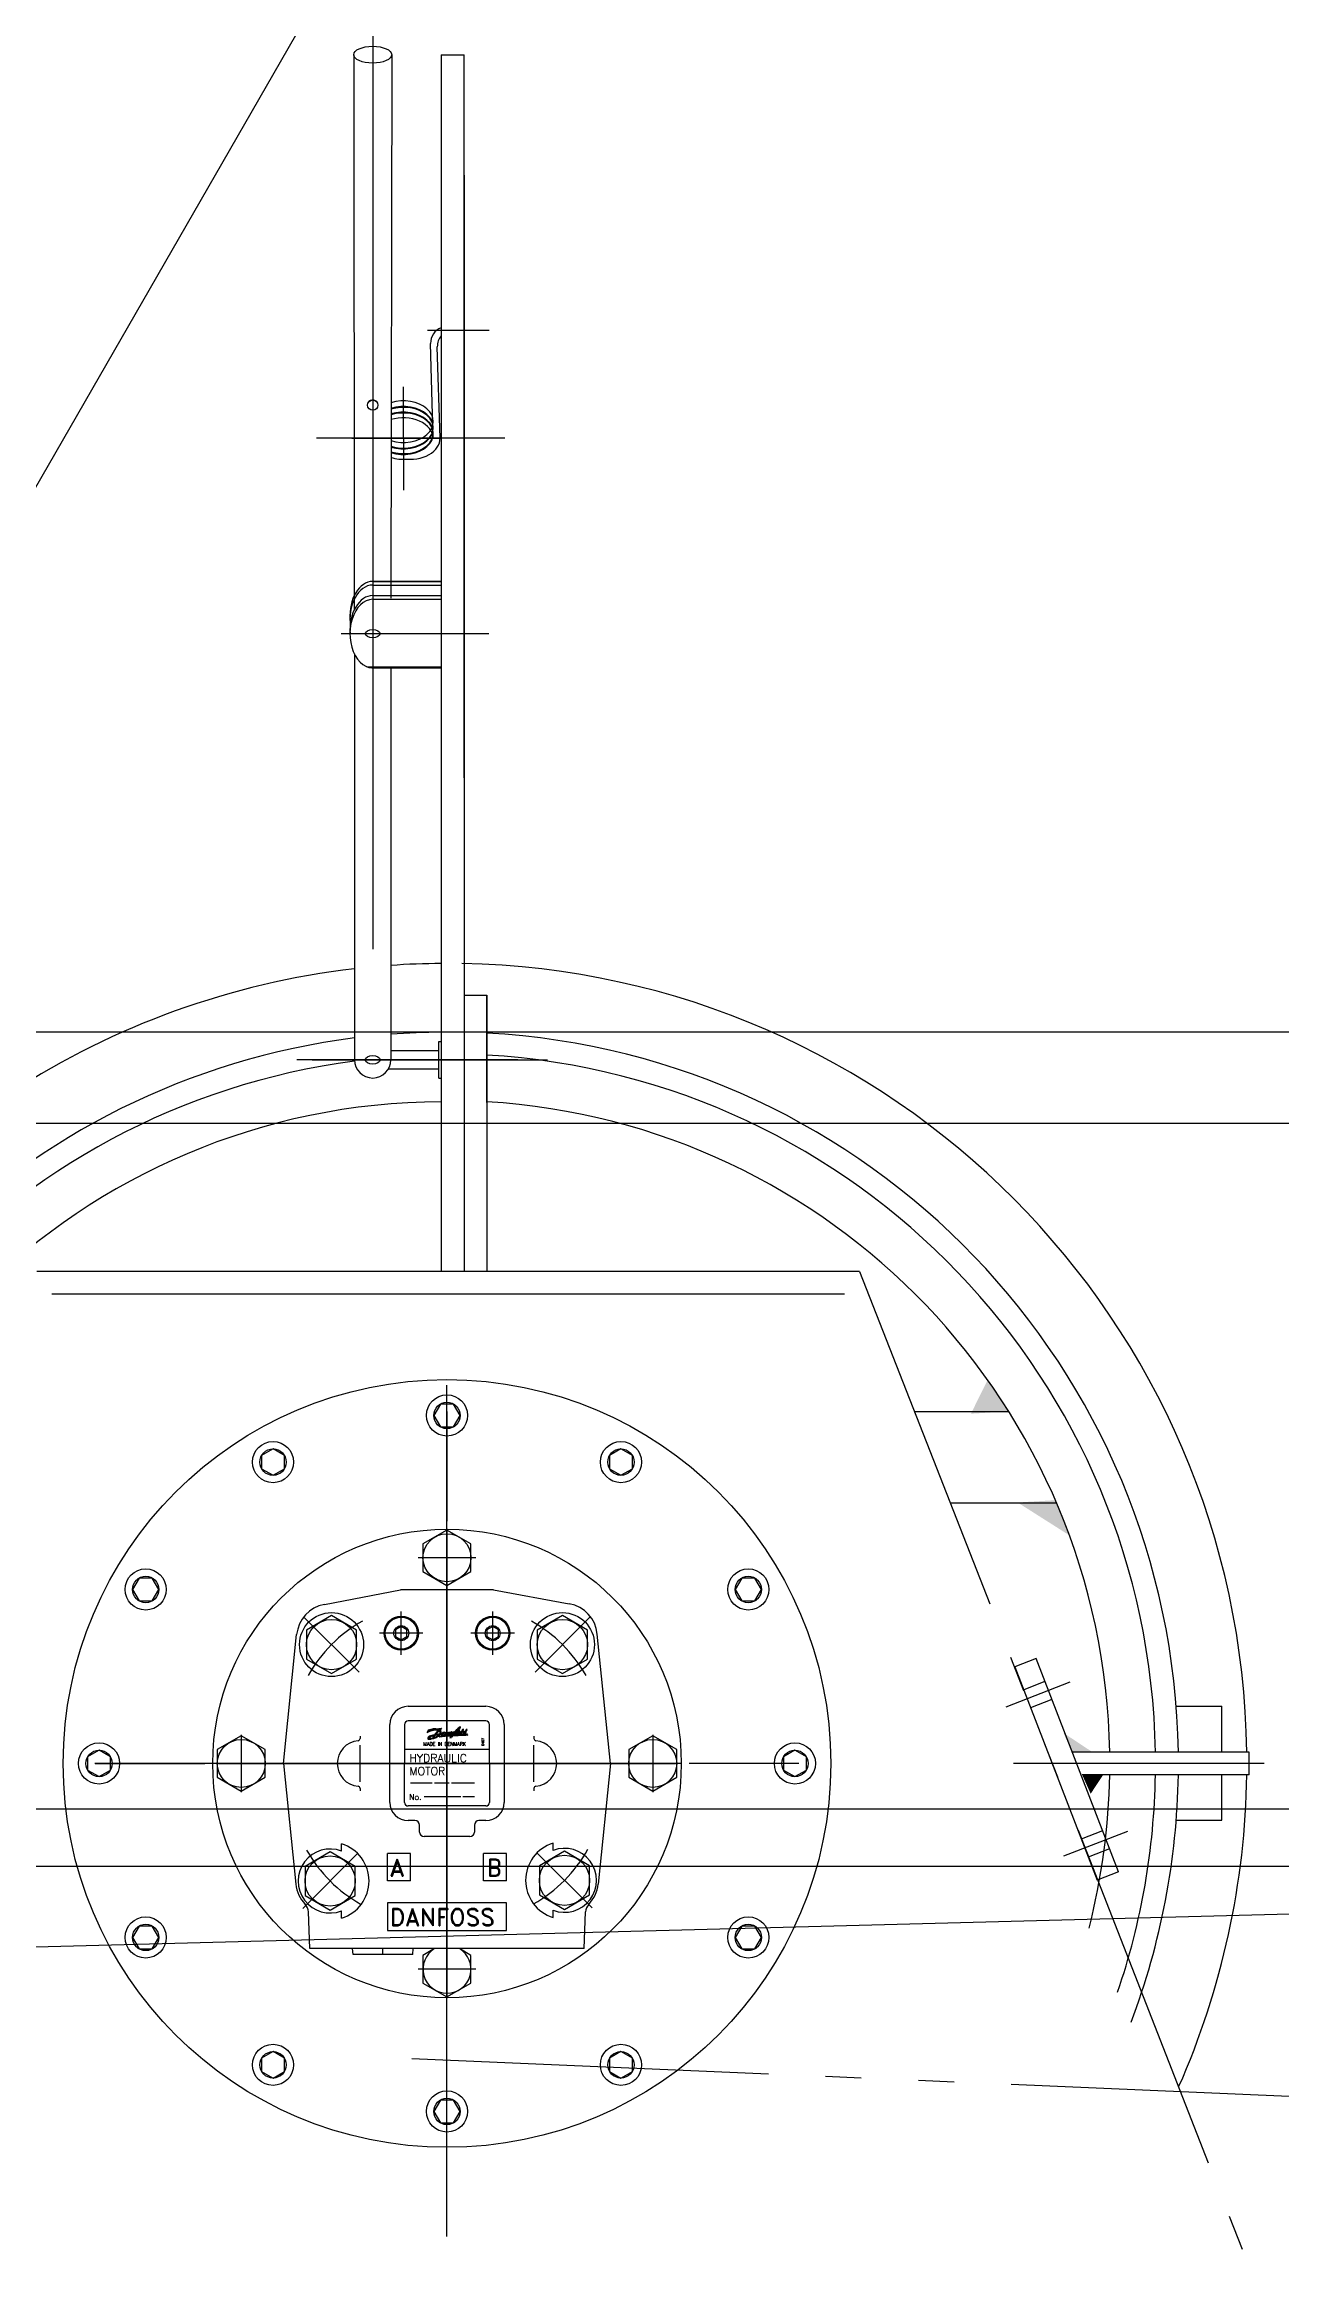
# Model space of a CAD drawing. Header units: millimetres. Extents: x 1084702 to 1166801, y 36632 to 124519.
# Drawn here: x 1120866 to 1121407, y 107710 to 108678 of the extents above; entities that cross this region are included whole.
import ezdxf

# ---------------------------------------------------------------- set-up
doc = ezdxf.new("R2010")
doc.units = ezdxf.units.MM
doc.header["$LTSCALE"] = 250
doc.linetypes.add('CENTER', pattern=[3, 2.5, -0.25, 0, -0.25])
doc.linetypes.add('PHANTOM', pattern=[2.1, 1.25, -0.2, 0.125, -0.2, 0.125, -0.2])
doc.layers.get('0').update_dxf_attribs({"color": 255})
doc.styles.add('ROMAND', font='romand', dxfattribs={"width": 0.95, "height": 2.9})
doc.styles.add('ROMANS', font='ROMANS.shx', dxfattribs={"height": 100})

# ---------------------------------------------------------------- blocks, each defined once
blk = doc.blocks.new('ankmm')
for p, q in [((-1832.5, 1468.92), (-1832.5, 1061.25)), ((-1840.81, 1452.5), (-1840.55, 1209.68)), ((-1824.19, 1452.5), (-1824.5, 1214.81)), ((-1802.5, 1452.5), (-1792.5, 1452.5)), ((-1802.5, 1452.5), (-1802.5, 920.28)), ((-1792.5, 1136.23), (-1792.5, 1452.5)), ((-1792.5, 1399.85), (-1792.5, 920.28)), ((-1781.5, 1331.85), (-1808.5, 1331.85)), ((-1806, 1284.59), (-1807.18, 1326.18)), ((-1803.05, 1284.81), (-1804.23, 1324.77)), ((-1819.07, 1284.59), (-1819.07, 1307.16)), ((-1774.75, 1284.81), (-1857.04, 1284.81)), ((-1802.5, 1284.59), (-1841.64, 1284.59)), ((-1819.07, 1284.59), (-1819.07, 1262.01)), ((-1802.5, 1222.09), (-1832.5, 1222.09)), ((-1832.5, 1222.09), (-1802.5, 1222.09)), ((-1832.5, 1220.47), (-1802.5, 1220.47)), ((-1832.5, 1215.87), (-1802.5, 1215.87)), ((-1832.5, 1214.25), (-1802.5, 1214.25)), ((-1846.23, 1199.25), (-1781.62, 1199.25)), ((-1840.52, 1190.38), (-1840.5, 1012.85)), ((-1835.01, 1184.74), (-1802.5, 1184.74)), ((-1832.5, 1184.25), (-1802.5, 1184.25)), ((-1824.5, 1184.74), (-1824.5, 1012.85)), ((-1792.5, 1136.23), (-1792.5, 994.14)), ((-1792.5, 1041.11), (-1782.5, 1041.11)), ((-1782.5, 1041.11), (-1782.5, 920.28)), ((-1782.5, 994.14), (-1782.5, 1041.11)), ((-1824.5, 1016.85), (-1803.5, 1016.85)), ((-1803.5, 1004.85), (-1803.5, 1020.85)), ((-1803.5, 1020.85), (-1802.5, 1020.85)), ((-1769.05, 1012.85), (-1865.68, 1012.85)), ((-1859, 1012.85), (-1756, 1012.85)), ((-1825.57, 1008.85), (-1803.5, 1008.85)), ((-1803.5, 1004.85), (-1802.5, 1004.85)), ((-1792.5, 1003.74), (-1792.5, 963.74)), ((-1619.48, 920.28), (-1979.48, 920.28)), ((-1626.02, 910.28), (-1972.95, 910.28)), ((-1802.89, 862.23), (-1805.77, 857.23)), ((-1797.11, 862.23), (-1802.89, 862.23)), ((-1800, 844), (-1800, 870.46)), ((-1794.23, 857.23), (-1797.11, 862.23)), ((-1805.77, 857.23), (-1802.89, 852.23)), ((-1802.89, 852.23), (-1797.11, 852.23)), ((-1800, 859), (-1800, 811)), ((-1797.11, 852.23), (-1794.23, 857.23)), ((-1595.51, 859.01), (-1554.27, 859.01)), ((-1876.11, 842.61), (-1881.11, 839.72)), ((-1871.11, 839.72), (-1876.11, 842.61)), ((-1800, 826), (-1800, 844)), ((-1723.89, 842.61), (-1728.89, 839.72)), ((-1718.89, 839.72), (-1723.89, 842.61)), ((-1881.11, 839.72), (-1881.11, 833.95)), ((-1881.11, 833.95), (-1876.11, 831.06)), ((-1876.11, 831.06), (-1871.11, 833.95)), ((-1871.11, 833.95), (-1871.11, 839.72)), ((-1728.89, 839.72), (-1728.89, 833.95)), ((-1728.89, 833.95), (-1723.89, 831.06)), ((-1723.89, 831.06), (-1718.89, 833.95)), ((-1718.89, 833.95), (-1718.89, 839.72)), ((-1579.86, 819.01), (-1533.35, 819.01)), ((-1800, 807.12), (-1810.5, 801.06)), ((-1800, 807.6), (-1800, 782.4)), ((-1800, 807.5), (-1800, 602.5)), ((-1789.5, 801.06), (-1800, 807.12)), ((-1787.4, 795), (-1812.6, 795)), ((-1810.5, 801.06), (-1810.5, 788.94)), ((-1789.5, 788.94), (-1789.5, 801.06)), ((-1934.72, 786.11), (-1937.61, 781.11)), ((-1928.95, 786.11), (-1934.72, 786.11)), ((-1926.06, 781.11), (-1928.95, 786.11)), ((-1810.5, 788.94), (-1800, 782.88)), ((-1800, 782.88), (-1789.5, 788.94)), ((-1671.05, 786.11), (-1673.94, 781.11)), ((-1665.28, 786.11), (-1671.05, 786.11)), ((-1662.39, 781.11), (-1665.28, 786.11)), ((-1937.61, 781.11), (-1934.72, 776.11)), ((-1934.72, 776.11), (-1928.95, 776.11)), ((-1928.95, 776.11), (-1926.06, 781.11)), ((-1853.65, 774.6), (-1820.37, 780.93)), ((-1780.36, 781), (-1819.62, 781)), ((-1779.64, 780.93), (-1746.48, 774.87)), ((-1673.94, 781.11), (-1671.05, 776.11)), ((-1671.05, 776.11), (-1665.28, 776.11)), ((-1665.28, 776.11), (-1662.39, 781.11)), ((-1838.46, 745.01), (-1862.57, 768.99)), ((-1850.52, 769.7), (-1861.52, 763.35)), ((-1839.52, 763.35), (-1850.52, 769.7)), ((-1820, 764.89), (-1822.5, 763.44)), ((-1820, 752.5), (-1820, 771.5)), ((-1817.5, 763.44), (-1820, 764.89)), ((-1800, 705), (-1800, 765)), ((-1780, 764.89), (-1782.5, 763.44)), ((-1780, 752.5), (-1780, 771.5)), ((-1777.5, 763.44), (-1780, 764.89)), ((-1761.47, 744.95), (-1737.49, 769.05)), ((-1749.48, 769.7), (-1760.48, 763.35)), ((-1738.48, 763.35), (-1749.48, 769.7)), ((-1871.5, 705), (-1865.77, 761.38)), ((-1861.52, 763.35), (-1861.52, 750.65)), ((-1839.52, 750.65), (-1839.52, 763.35)), ((-1810.5, 762), (-1829.5, 762)), ((-1822.5, 763.44), (-1822.5, 760.56)), ((-1822.5, 760.56), (-1820, 759.11)), ((-1820, 759.11), (-1817.5, 760.56)), ((-1817.5, 760.56), (-1817.5, 763.44)), ((-1770.5, 762), (-1789.5, 762)), ((-1782.5, 763.44), (-1782.5, 760.56)), ((-1782.5, 760.56), (-1780, 759.11)), ((-1780, 759.11), (-1777.5, 760.56)), ((-1777.5, 760.56), (-1777.5, 763.44)), ((-1760.48, 763.35), (-1760.48, 750.65)), ((-1738.48, 750.65), (-1738.48, 763.35)), ((-1728.5, 705), (-1734.25, 761.63)), ((-1861.52, 750.65), (-1850.52, 744.3)), ((-1850.52, 744.3), (-1839.52, 750.65)), ((-1760.48, 750.65), (-1749.48, 744.3)), ((-1749.48, 744.3), (-1738.48, 750.65)), ((-1542.23, 750.9), (-1551.56, 747.3)), ((-1551.56, 747.3), (-1515.58, 653.99)), ((-1506.25, 657.59), (-1542.23, 750.9)), ((-1527.5, 740.5), (-1555.5, 729.7)), ((-1538.36, 740.87), (-1547.69, 737.27)), ((-1817, 730), (-1783, 730)), ((-1535.31, 732.93), (-1544.64, 729.34)), ((-1480.98, 730.13), (-1460.98, 730.13)), ((-1460.98, 710.13), (-1460.98, 730.13)), ((-1890, 717.12), (-1900.5, 711.06)), ((-1890, 717.6), (-1890, 692.4)), ((-1879.5, 711.06), (-1890, 717.12)), ((-1838, 717), (-1838, 715.95)), ((-1825, 688), (-1825, 722)), ((-1818.6, 722), (-1818.6, 705)), ((-1783, 723.6), (-1817, 723.6)), ((-1808.26, 719.55), (-1808.76, 718.46)), ((-1805.76, 717.14), (-1806.11, 716.67)), ((-1805.3, 717.24), (-1805.97, 716.51)), ((-1804.04, 719.48), (-1805.55, 717.43)), ((-1803.36, 719.34), (-1805.03, 717.54)), ((-1803.42, 720.31), (-1803.66, 719.99)), ((-1803.33, 716.7), (-1803.48, 716.57)), ((-1803.42, 720.31), (-1802.39, 720.4)), ((-1802.39, 720.4), (-1802.96, 719.78)), ((-1800.56, 718.41), (-1800.42, 718.66)), ((-1799.9, 718.68), (-1800.53, 717.63)), ((-1799.9, 718.68), (-1800.42, 718.66)), ((-1800.1, 717.36), (-1799.86, 717.7)), ((-1799.57, 717.43), (-1800.1, 717.36)), ((-1799.22, 718.71), (-1798.69, 718.73)), ((-1798.12, 718.75), (-1798.97, 718.31)), ((-1798.69, 718.73), (-1798.97, 718.31)), ((-1798.69, 716.26), (-1798.04, 716.29)), ((-1798.68, 717.83), (-1798.34, 718.29)), ((-1798.19, 717.89), (-1797.75, 718.44)), ((-1797.38, 718.5), (-1797.21, 718.83)), ((-1797.21, 718.83), (-1796.63, 718.89)), ((-1796.13, 718.93), (-1794.93, 719.05)), ((-1791.92, 718.92), (-1791.9, 719.08)), ((-1791, 717.8), (-1791.35, 717.54)), ((-1791.35, 717.54), (-1790.9, 717.31)), ((-1781.4, 705), (-1781.4, 722)), ((-1775, 722), (-1775, 688)), ((-1762, 717), (-1762, 715.95)), ((-1710, 717.12), (-1720.5, 711.06)), ((-1710, 717.6), (-1710, 692.4)), ((-1699.5, 711.06), (-1710, 717.12)), ((-1952.23, 710.77), (-1957.23, 707.89)), ((-1957.23, 707.89), (-1957.23, 702.11)), ((-1947.23, 707.89), (-1952.23, 710.77)), ((-1947.23, 702.11), (-1947.23, 707.89)), ((-1900.5, 711.06), (-1900.5, 698.94)), ((-1879.5, 698.94), (-1879.5, 711.06)), ((-1838, 697), (-1838, 713)), ((-1781.4, 711.1), (-1818.6, 711.1)), ((-1800, 699), (-1800, 711)), ((-1762, 697), (-1762, 713)), ((-1720.5, 711.06), (-1720.5, 698.94)), ((-1699.5, 698.94), (-1699.5, 711.06)), ((-1647.77, 710.77), (-1652.77, 707.89)), ((-1652.77, 707.89), (-1652.77, 702.11)), ((-1642.77, 707.89), (-1647.77, 710.77)), ((-1642.77, 702.11), (-1642.77, 707.89)), ((-1448.97, 710), (-1526.55, 710)), ((-1448.97, 700), (-1448.97, 710)), ((-1957.23, 702.11), (-1952.23, 699.23)), ((-1697.5, 705), (-1954.12, 705)), ((-1954, 705), (-1906, 705)), ((-1952.23, 699.23), (-1947.23, 702.11)), ((-1877.4, 705), (-1902.6, 705)), ((-1900.5, 698.94), (-1890, 692.88)), ((-1890, 692.88), (-1879.5, 698.94)), ((-1871.5, 705), (-1866.14, 652.26)), ((-1818.6, 688), (-1818.6, 705)), ((-1806, 705), (-1794, 705)), ((-1804.5, 705), (-1795.5, 705)), ((-1800, 705), (-1800, 653.57)), ((-1781.4, 705), (-1781.4, 688)), ((-1728.5, 705), (-1733.86, 652.26)), ((-1697.4, 705), (-1722.6, 705)), ((-1720.5, 698.94), (-1710, 692.88)), ((-1710, 692.88), (-1699.5, 698.94)), ((-1646, 705), (-1694, 705)), ((-1652.77, 702.11), (-1647.77, 699.23)), ((-1647.77, 699.23), (-1642.77, 702.11)), ((-1443.16, 705), (-1552.16, 705)), ((-1442.47, 705), (-1551.47, 705)), ((-1442.47, 705), (-1537.87, 705)), ((-1448.97, 700), (-1522.06, 700)), ((-1460.98, 705), (-1460.98, 705.01)), ((-1460.98, 680.13), (-1460.98, 700.13)), ((-1838, 694.05), (-1838, 693)), ((-1816, 696.5), (-1806.5, 696.5)), ((-1810, 690.5), (-1794, 690.5)), ((-1805.5, 696.5), (-1799, 696.5)), ((-1798, 696.5), (-1788, 696.5)), ((-1793, 690.5), (-1788, 690.5)), ((-1762, 694.05), (-1762, 693)), ((-1783, 686.4), (-1817, 686.4)), ((-1814, 680), (-1817, 680)), ((-1812, 675), (-1812, 678)), ((-1788, 678), (-1788, 675)), ((-1783, 680), (-1786, 680)), ((-1480.98, 680.13), (-1460.98, 680.13)), ((-1846.12, 666.67), (-1846.12, 669.84)), ((-1790, 673), (-1810, 673)), ((-1753.59, 666.95), (-1753.59, 670.12)), ((-1502.32, 675.19), (-1530.31, 664.39)), ((-1513.18, 675.55), (-1522.51, 671.96)), ((-1839.14, 665.65), (-1863.11, 641.54)), ((-1851.12, 666.3), (-1862.12, 659.94)), ((-1862.12, 659.94), (-1862.12, 647.24)), ((-1840.12, 659.94), (-1851.12, 666.3)), ((-1840.12, 647.24), (-1840.12, 659.94)), ((-1816, 665.69), (-1826, 665.69)), ((-1826, 653.69), (-1826, 665.69)), ((-1816, 653.69), (-1816, 665.69)), ((-1784, 653.69), (-1784, 665.69)), ((-1774, 665.69), (-1784, 665.69)), ((-1774, 653.69), (-1774, 665.69)), ((-1760.65, 665.86), (-1736.54, 641.89)), ((-1748.59, 666.58), (-1759.59, 660.23)), ((-1759.59, 660.23), (-1759.59, 647.53)), ((-1737.59, 660.23), (-1748.59, 666.58)), ((-1737.59, 647.53), (-1737.59, 660.23)), ((-1510.12, 667.62), (-1519.45, 664.02)), ((-1816, 653.69), (-1826, 653.69)), ((-1774, 653.69), (-1784, 653.69)), ((-1506.25, 657.59), (-1515.58, 653.99)), ((-1862.12, 647.24), (-1851.12, 640.89)), ((-1860, 624), (-1860.59, 640.04)), ((-1851.12, 640.89), (-1840.12, 647.24)), ((-1846.12, 637.35), (-1846.12, 640.52)), ((-1826, 643.99), (-1826, 631.99)), ((-1774, 643.99), (-1826, 643.99)), ((-1774, 631.99), (-1774, 643.99)), ((-1759.59, 647.53), (-1748.59, 641.17)), ((-1753.59, 637.63), (-1753.59, 640.8)), ((-1748.59, 641.17), (-1737.59, 647.53)), ((-1740, 624), (-1739.41, 640.04)), ((-1934.72, 633.89), (-1937.61, 628.89)), ((-1928.95, 633.89), (-1934.72, 633.89)), ((-1926.06, 628.89), (-1928.95, 633.89)), ((-1826, 631.99), (-1774, 631.99)), ((-1671.05, 633.89), (-1673.94, 628.89)), ((-1665.28, 633.89), (-1671.05, 633.89)), ((-1662.39, 628.89), (-1665.28, 633.89)), ((-1937.61, 628.89), (-1934.72, 623.89)), ((-1934.72, 623.89), (-1928.95, 623.89)), ((-1928.95, 623.89), (-1926.06, 628.89)), ((-1740, 624), (-1860, 624)), ((-1841, 621.5), (-1841.27, 624)), ((-1815, 621.5), (-1841, 621.5)), ((-1828, 621.5), (-1828, 624)), ((-1815, 621.5), (-1814.73, 624)), ((-1805.41, 624), (-1810.5, 621.06)), ((-1810.5, 621.06), (-1810.5, 608.94)), ((-1800, 627.6), (-1800, 602.4)), ((-1789.5, 621.06), (-1794.59, 624)), ((-1789.5, 608.94), (-1789.5, 621.06)), ((-1673.94, 628.89), (-1671.05, 623.89)), ((-1671.05, 623.89), (-1665.28, 623.89)), ((-1665.28, 623.89), (-1662.39, 628.89)), ((-1787.4, 615), (-1812.6, 615)), ((-1810.5, 608.94), (-1800, 602.88)), ((-1800, 602.88), (-1789.5, 608.94)), ((-1800, 551), (-1800, 599)), ((-1876.11, 578.94), (-1881.11, 576.05)), ((-1881.11, 576.05), (-1881.11, 570.28)), ((-1871.11, 576.05), (-1876.11, 578.94)), ((-1871.11, 570.28), (-1871.11, 576.05)), ((-1723.89, 578.94), (-1728.89, 576.05)), ((-1728.89, 576.05), (-1728.89, 570.28)), ((-1718.89, 576.05), (-1723.89, 578.94)), ((-1718.89, 570.28), (-1718.89, 576.05)), ((-1881.11, 570.28), (-1876.11, 567.39)), ((-1876.11, 567.39), (-1871.11, 570.28)), ((-1728.89, 570.28), (-1723.89, 567.39)), ((-1723.89, 567.39), (-1718.89, 570.28)), ((-1802.89, 557.77), (-1805.77, 552.77)), ((-1805.77, 552.77), (-1802.89, 547.77)), ((-1797.11, 557.77), (-1802.89, 557.77)), ((-1794.23, 552.77), (-1797.11, 557.77)), ((-1797.11, 547.77), (-1794.23, 552.77)), ((-1802.89, 547.77), (-1797.11, 547.77))]:
    blk.add_line(p, q)
at = {"linetype": 'PHANTOM', "ltscale": 0.5}
blk.add_line((-1619.48, 920.28), (-1369.48, 281.33), dxfattribs=at)
at = {"linetype": 'CENTER', "ltscale": 5}
blk.add_line((-1800, 498.12), (-1800, 826), dxfattribs=at)
at = {"ltscale": 2}
for p, q in [((-1800, 805), (-1800, 605)), ((-1900, 705), (-1700, 705))]:
    blk.add_line(p, q, dxfattribs=at)
at = {"linetype": 'PHANTOM', "ltscale": 0.5}
blk.add_lwpolyline([(-1815.44, 575.92), (1509.32, 433.63)], dxfattribs=at)
for centre, radius in [((-1832.5, 1299.21), 2.25), ((-1800, 705), 167.91), ((-1800, 857.23), 9), ((-1800, 857.23), 5.77), ((-1876.11, 836.83), 9), ((-1876.11, 836.83), 5.77), ((-1723.89, 836.83), 9), ((-1723.89, 836.83), 5.77), ((-1800, 705), 102.5), ((-1800, 795), 10.5), ((-1931.83, 781.11), 9), ((-1931.83, 781.11), 5.77), ((-1668.17, 781.11), 9), ((-1668.17, 781.11), 5.77), ((-1850.52, 757), 14), ((-1850.52, 757), 11), ((-1820, 762), 7.5), ((-1820, 762), 7), ((-1820, 762), 3.25), ((-1780, 762), 7.5), ((-1780, 762), 7), ((-1780, 762), 3.25), ((-1749.48, 757), 14), ((-1749.48, 757), 11), ((-1952.23, 705), 9), ((-1952.23, 705), 5.77), ((-1890, 705), 10.5), ((-1710, 705), 10.5), ((-1647.77, 705), 9), ((-1647.77, 705), 5.77), ((-1851.12, 653.59), 11), ((-1748.59, 653.88), 11), ((-1931.83, 628.89), 9), ((-1931.83, 628.89), 5.77), ((-1668.17, 628.89), 9), ((-1668.17, 628.89), 5.77), ((-1876.11, 573.17), 9), ((-1723.89, 573.17), 9), ((-1876.11, 573.17), 5.77), ((-1723.89, 573.17), 5.77), ((-1800, 552.77), 9), ((-1800, 552.77), 5.77)]:
    blk.add_circle(centre, radius)
for centre, radius, start, end in [((-1800.18, 1326.38), 7, 109.31711, 181.62731), ((-1797.23, 1324.97), 7, 138.85406, 181.62731), ((-1832.5, 1298.98), 2.47, 45, 135), ((-1800.15, 705.15), 349.8, 96.62528, 149.19287), ((-1800.15, 705.15), 349.8, 90.38548, 93.99223), ((-1800, 705), 350, 0.81854, 88.92566), ((-1800.15, 705.08), 319.84, 97.24816, 173.07724), ((-1800.15, 705.08), 319.84, 90.42147, 94.36669), ((-1800.01, 704.98), 320.03, 0.89968, 86.86342), ((-1800.32, 705.14), 309.67, 97.44937, 179.28498), ((-1832.5, 1012.85), 8, 180, 0), ((-1800.77, 704.65), 310.79, 0.98584, 86.62921), ((-1801.19, 705.67), 288.8, 90.26053, 179.33931), ((-1800, 705), 290, 0.98791, 86.54043), ((-1850.85, 759.87), 15, 100.76524, 174.19855), ((-1819.62, 777), 4, 90, 100.76524), ((-1780.36, 777), 4, 79.63634, 90), ((-1749.18, 760.11), 15, 5.80145, 79.63634), ((-1806.2, 712.93), 62.5, 119.52494, 150.79074), ((-1793.55, 712.68), 62.5, 29.52494, 60.79074), ((-1817, 722), 8, 90, 180), ((-1783, 722), 8, 0, 90), ((-1817, 722), 1.6, 90, 180), ((-1783, 722), 1.6, 0, 90), ((-1838, 705), 10, 95.21591, 264.78409), ((-1839, 715.95), 1, 275.21591, 0), ((-1761, 715.95), 1, 180, 264.78409), ((-1762, 705), 10, 275.21591, 84.78409), ((-1801.14, 705.22), 291.16, 345.62098, 358.97253), ((-1800, 705), 310, 341.17363, 359.07583), ((-1800.46, 705.13), 320.48, 339.29064, 359.0829), ((-1800, 705), 310, 0, 0.00133), ((-1800, 705), 320, 0, 0.00129), ((-1800, 705), 350, 336.15199, 359.18146), ((-1839, 694.05), 1, 0, 84.78409), ((-1817, 688), 8, 180, 270), ((-1817, 688), 1.6, 180, 270), ((-1783, 688), 1.6, 270, 0), ((-1783, 688), 8, 270, 0), ((-1761, 694.05), 1, 95.21591, 180), ((-1814, 678), 2, 0, 90), ((-1786, 678), 2, 90, 180), ((-1851.12, 653.59), 17, 287.10464, 72.89536), ((-1810, 675), 2, 180, 270), ((-1790, 675), 2, 270, 0), ((-1748.59, 653.88), 17, 107.10464, 252.89536), ((-1748.59, 653.88), 14, 249.07517, 110.92483), ((-1851.12, 653.59), 14, 69.07517, 290.92483), ((-1807.05, 697.91), 62.5, 209.52494, 240.79074), ((-1792.91, 697.95), 62.5, 299.52494, 330.79074), ((-1851.22, 653.78), 15, 185.80145, 224.08687), ((-1748.78, 653.78), 15, 315.91313, 354.19855), ((-1865.58, 639.87), 5, 1.97493, 44.08687), ((-1734.42, 639.87), 5, 135.91313, 178.02507), ((-1800, 615), 10.5, 121.00272, 58.99728)]:
    blk.add_arc(centre, radius, start, end)
for centre, major_axis, ratio in [((-1832.5, 1452.5), (-8.31, 0), 0.444324), ((-1832.5, 1199.25), (3.25, 0), 0.546402), ((-1832.5, 1012.85), (3.25, 0), 0.576987)]:
    blk.add_ellipse(centre, major_axis=major_axis, ratio=ratio)
for centre, major_axis, ratio, start_param, end_param in [((-1819.07, 1291.96), (13.07, 0), 0.695447, 4.284222, 8.282149), ((-1819.07, 1289.49), (13.07, 0), 0.695447, 4.284222, 8.282149), ((-1819.07, 1289.15), (13.07, 0), 0.695447, 4.284222, 8.282149), ((-1819.07, 1287.06), (13.07, 0), 0.695447, 4.284222, 8.282149), ((-1819.07, 1286.68), (13.07, 0), 0.695447, 4.284222, 8.282149), ((-1819.07, 1284.59), (13.07, 0), 0.695447, 6.283185, 8.282149), ((-1816.12, 1284.59), (-13.07, 0), 0.695447, 1.342722, 3.166331), ((-1819.07, 1284.59), (13.07, 0), 0.695447, 4.284222, 4.825682), ((-1832.5, 1205.47), (0, 15), 0.66323, 6.283185, 8.062808), ((-1832.5, 1207.09), (0, 15), 0.66323, 6.283185, 7.962356), ((-1832.5, 1199.25), (0, 15), 0.66323, 6.283185, 9.679438), ((-1832.5, 1200.87), (0, 15), 0.66323, 6.283185, 7.962356), ((-1804.67, 706.33), (-0.52, 13.18), 0.748439, -0.115461, 0.374055), ((-1808.11, 716.08), (-0.017, 0.437), 0.748439, 1.1459, 3.099758), ((-1807.58, 715.72), (-0.05, 1.23), 0.748439, 0.131434, 1.096097), ((-1804.99, 706.3), (-0.55, 13.85), 0.748439, -0.181468, 0.267016), ((-1803.94, 698.41), (-0.76, 19.09), 0.748439, 0.061566, 0.216833), ((-1807.18, 716.27), (-0.016, 0.409), 0.748439, 0.233949, 1.704403), ((-1805.59, 712.06), (-0.2, 5.08), 0.748439, 0, 0.404975), ((-1807.36, 724.79), (-0.35, 8.73), 0.748439, 3.146206, 3.706218), ((-1808.13, 728.11), (-0.49, 12.46), 0.748439, 3.238348, 3.683177), ((-1806.08, 716.53), (-0.006, 0.142), 0.748439, 0.237504, 4.52101), ((-1802.19, 700.18), (-0.69, 17.45), 0.748439, 0.05232, 0.185637), ((-1800.73, 685.48), (-1.28, 32.43), 0.748439, 0.053029, 0.123994), ((-1778.22, 341.58), (-14.86, 375.66), 0.748439, 0.018188, 0.037039), ((-1803.61, 718.56), (-0.034, 0.85), 0.748439, 3.598742, 5.830973), ((-1784.21, 525.43), (-7.61, 192.34), 0.748439, 0.042551, 0.080249), ((-1803.43, 718.7), (-0.05, 1.26), 0.748439, 3.921757, 5.700926), ((-1802.19, 700.18), (-0.69, 17.45), 0.748439, -0.037437, 0.003189), ((-1800.73, 685.48), (-1.28, 32.43), 0.748439, 0.01269, 0.029256), ((-1802.09, 717.55), (-0.016, 0.408), 0.748439, 1.330785, 3.323519), ((-1801.58, 717.43), (-0.04, 1.08), 0.748439, 0.167898, 1.099151), ((-1801.77, 718.95), (-0.07, 1.83), 0.748439, 2.897659, 3.586165), ((-1801.77, 717.53), (-0.007, 0.181), 0.748439, 0.728263, 4.059678), ((-1801.16, 717.42), (-0.038, 0.973), 0.748439, -0.434326, 1.294005), ((-1801.19, 716.99), (-0.07, 1.66), 0.748439, -0.57648, 0.421582), ((-1801.72, 718.84), (-0.06, 1.41), 0.748439, 3.141593, 4.076659), ((-1800.95, 717.56), (-0.013, 0.33), 0.748439, 2.343263, 3.47208), ((-1800.91, 718.16), (-0.006, 0.161), 0.748439, 3.760773, 6.062013), ((-1801.05, 720.06), (-0.11, 2.81), 0.748439, 3.172385, 3.689606), ((-1800.49, 717.59), (-0.0026, 0.066), 0.748439, 0.87216, 4.072081), ((-1801.11, 720.49), (-0.12, 3.05), 0.748439, 3.379321, 4.058792), ((-1795.48, 710.27), (-0.35, 8.91), 0.748439, 0.411102, 0.609761), ((-1798.67, 717.66), (-0.007, 0.165), 0.748439, 0.055978, 3.296189), ((-1785.63, 701.05), (-0.9, 22.87), 0.748439, 0.770848, 0.813496), ((-1798.44, 719.38), (-0.08, 1.91), 0.748439, 2.945584, 3.80724), ((-1798.4, 718.29), (-0.0036, 0.0914), 0.748439, -1.570796, 1.101729), ((-1798.18, 717.84), (-0.002, 0.0493), 0.748439, 0.186801, 3.968298), ((-1798.48, 720.76), (-0.12, 2.97), 0.748439, 3.234918, 3.82941), ((-1797.96, 718.54), (-0.012, 0.3), 0.748439, 4.342703, 7.030337), ((-1786.34, 703.69), (-0.78, 19.84), 0.748439, 0.803888, 0.853138), ((-1785.63, 701.05), (-0.9, 22.87), 0.748439, 0.709024, 0.74798), ((-1778.22, 341.58), (-14.86, 375.66), 0.748439, -0.007756, 0.015954), ((-1797.61, 727.64), (-0.36, 9.14), 0.748439, 3.122795, 3.184712), ((-1786.34, 703.69), (-0.78, 19.84), 0.748439, 0.688814, 0.777164), ((-1784.21, 525.43), (-7.61, 192.34), 0.748439, -0.005692, 0.038178), ((-1785.63, 701.05), (-0.9, 22.87), 0.748439, 0.574165, 0.646206), ((-1797.61, 727.64), (-0.36, 9.14), 0.748439, 3.266476, 3.354702), ((-1795.84, 718.18), (-0.023, 0.582), 0.748439, -0.117287, 2.002413), ((-1795.86, 718.37), (-0.027, 0.674), 0.748439, 2.269432, 3.740663), ((-1786.34, 703.69), (-0.78, 19.84), 0.748439, 0.644902, 0.664495), ((-1796.72, 723.61), (-0.18, 4.55), 0.748439, 3.328856, 3.983852), ((-1794.77, 717.55), (-0.06, 1.5), 0.748439, 0.082909, 1.042175), ((-1795.6, 718.36), (-0.01, 0.243), 0.748439, 1.893363, 3.99586), ((-1793.05, 716.54), (-0.18, 4.49), 0.748439, 0.425113, 0.856522), ((-1798.03, 726.44), (-0.3, 7.64), 0.748439, 3.506513, 3.767404), ((-1786.34, 703.69), (-0.78, 19.84), 0.748438, 0.628771, 0.629418), ((-1791.35, 712.87), (-0.36, 8.99), 0.748439, 0.410379, 0.646433), ((-1796.1, 720.84), (-0.12, 3.09), 0.748439, 3.327348, 3.854467), ((-1795.68, 719.93), (-0.07, 1.74), 0.748439, 3.260699, 3.853499), ((-1794.49, 718.84), (-0.017, 0.437), 0.748439, -0.205551, 2.017694), ((-1794.53, 720.47), (-0.006, 0.147), 0.748439, 4.047665, 6.956986), ((-1794.71, 720.96), (-0.09, 2.4), 0.748439, 3.209009, 3.877943), ((-1794.55, 718.99), (-0.013, 0.319), 0.748439, 3.955514, 5.746253), ((-1794.68, 721.16), (-0.1, 2.41), 0.748439, 3.259394, 3.883471), ((-1794.31, 720.67), (-0.013, 0.34), 0.748439, -1.544591, 0.119106), ((-1794.1, 718.16), (-0.013, 0.328), 0.748439, 0.404825, 2.847354), ((-1793.48, 717.23), (-0.06, 1.54), 0.748439, 0, 0.620585), ((-1794.01, 718.73), (-0.036, 0.9), 0.748439, 2.907839, 3.800062), ((-1794, 718.24), (-0.005, 0.115), 0.748439, 0.471463, 3.601921), ((-1793.52, 717.61), (-0.04, 1), 0.748439, 0.074753, 0.721066), ((-1794.05, 718.72), (-0.023, 0.59), 0.748439, 3.299912, 4.488819), ((-1794.16, 719.19), (-0.05, 1.39), 0.748439, 3.696447, 4.394212), ((-1793.64, 719.07), (-0.013, 0.32), 0.748439, 3.493214, 5.204861), ((-1792.97, 719.41), (-0.022, 0.564), 0.748439, -0.6357, 1.492788), ((-1793.31, 723.79), (-0.19, 4.83), 0.748439, 3.137779, 3.485219), ((-1794.16, 719.19), (-0.05, 1.39), 0.748439, 4.512267, 4.750761), ((-1793.02, 722.25), (-0.14, 3.47), 0.748439, 3.045421, 3.533019), ((-1793.19, 719.89), (-0.024, 0.611), 0.748439, 3.236971, 4.657095), ((-1792.57, 718.26), (-0.014, 0.356), 0.748439, 0.728592, 3.660219), ((-1791.7, 716.47), (-0.1, 2.45), 0.748439, 0.067741, 0.560163), ((-1792.53, 718.32), (-0.006, 0.151), 0.748439, 0.607397, 3.755061), ((-1791.96, 717.31), (-0.06, 1.4), 0.748439, 0, 0.602401), ((-1792.55, 718.91), (-0.029, 0.734), 0.748439, 3.210716, 4.403742), ((-1792.55, 719.12), (-0.05, 1.19), 0.748439, 3.206318, 4.147169), ((-1791.33, 719.16), (-0.031, 0.776), 0.748439, -0.360589, 1.375528), ((-1791.03, 718.53), (-0.039, 0.995), 0.748439, 0.712295, 1.559705), ((-1791.62, 719.88), (-0.024, 0.616), 0.748439, 3.189937, 4.713603), ((-1807.64, 719.56), (-0.16, 3.98), 0.748439, 2.932393, 3.39596), ((-1807.17, 716.59), (-0.023, 0.576), 0.748439, 2.269432, 3.522056)]:
    blk.add_ellipse(centre, major_axis=major_axis, ratio=ratio, start_param=start_param, end_param=end_param)
for points in [[(-1570.76, 858.02), (-1554.27, 859.01), (-1563.44, 872.75)], [(-1533.85, 820.16), (-1550.33, 819.17), (-1527.72, 804.82)], [(-1808.73, 718.46), (-1808.26, 719.56), (-1807.72, 718.97)], [(-1808.41, 716.27), (-1807.48, 716.21), (-1808.44, 716.1)], [(-1808.44, 716.09), (-1808.42, 715.95), (-1807.48, 716.21)], [(-1807.48, 716.21), (-1808.42, 715.95), (-1808.35, 715.81)], [(-1807.49, 716.36), (-1808.2, 716.64), (-1808.41, 716.27)], [(-1807.48, 716.36), (-1807.48, 716.21), (-1808.41, 716.27)], [(-1808.36, 715.81), (-1807.48, 716.21), (-1808.21, 715.67)], [(-1808.26, 719.56), (-1807.72, 718.97), (-1807.21, 719.9)], [(-1808.21, 715.67), (-1807.48, 716.21), (-1807.78, 715.59)], [(-1808.08, 716.77), (-1807.36, 716.61), (-1808.2, 716.64)], [(-1807.36, 716.61), (-1807.44, 716.51), (-1808.2, 716.64)], [(-1807.45, 716.51), (-1808.2, 716.63), (-1807.48, 716.36)], [(-1807.36, 716.61), (-1807.91, 716.88), (-1808.08, 716.77)], [(-1807.36, 716.61), (-1807.02, 717.16), (-1807.91, 716.88)], [(-1807.78, 715.59), (-1807.48, 716.21), (-1807.38, 716.1)], [(-1807.72, 718.97), (-1807.21, 719.9), (-1806.48, 719.36)], [(-1807.02, 717.16), (-1806.92, 716.86), (-1807.36, 716.61)], [(-1807.21, 719.9), (-1806.48, 719.36), (-1806.04, 720.12)], [(-1806.3, 717.32), (-1806.54, 717), (-1807.02, 717.15)], [(-1806.54, 717), (-1807.02, 717.15), (-1806.91, 716.87)], [(-1806.18, 717.1), (-1806.3, 717.32), (-1806.54, 717)], [(-1806.52, 716.1), (-1805.99, 716.21), (-1806.17, 715.87)], [(-1806.48, 719.36), (-1806.04, 720.12), (-1805.24, 719.52)], [(-1805.55, 717.44), (-1805.78, 717.14), (-1806.3, 717.32)], [(-1805.77, 717.14), (-1806.3, 717.32), (-1806.18, 717.1)], [(-1805.29, 717.25), (-1805.55, 717.43), (-1806.17, 716.6)], [(-1805.29, 717.25), (-1806, 716.46), (-1806.17, 716.6)], [(-1806.17, 716.6), (-1806.17, 716.48), (-1806.08, 716.53)], [(-1806.17, 716.48), (-1806.08, 716.52), (-1806.1, 716.4)], [(-1806.17, 715.87), (-1805.99, 716.21), (-1805.63, 716.03)], [(-1806.1, 716.4), (-1806.08, 716.52), (-1806.02, 716.42)], [(-1806.02, 716.42), (-1806.08, 716.53), (-1806, 716.46)], [(-1806.04, 720.12), (-1805.24, 719.52), (-1804.79, 720.13)], [(-1805.63, 716.03), (-1805.99, 716.21), (-1805.44, 716.39)], [(-1805.63, 716.03), (-1805.44, 716.39), (-1805, 716.27)], [(-1803.44, 720.32), (-1803.36, 719.35), (-1805.55, 717.44)], [(-1803.36, 719.35), (-1805.55, 717.44), (-1805.29, 717.25)], [(-1805, 716.27), (-1805.44, 716.39), (-1804.93, 716.6)], [(-1805.29, 717.24), (-1805.03, 717.54), (-1804.43, 717.45)], [(-1805.24, 719.52), (-1804.79, 720.13), (-1804.04, 719.49)], [(-1805.03, 717.54), (-1804.43, 717.45), (-1804.15, 717.7)], [(-1804.93, 716.6), (-1805, 716.27), (-1804.45, 716.55)], [(-1804.46, 716.89), (-1804.45, 716.54), (-1804.92, 716.61)], [(-1804.79, 720.13), (-1804.04, 719.49), (-1803.65, 720.01)], [(-1804, 717.2), (-1803.93, 716.85), (-1804.46, 716.89)], [(-1803.93, 716.85), (-1804.46, 716.89), (-1804.45, 716.54)], [(-1804.43, 717.45), (-1804.15, 717.7), (-1803.52, 717.58)], [(-1804.15, 717.7), (-1803.52, 717.58), (-1803.3, 717.82)], [(-1803.53, 717.58), (-1803.56, 717.11), (-1804, 717.2)], [(-1803.56, 717.11), (-1804, 717.2), (-1803.93, 716.85)], [(-1802.9, 717.63), (-1803.53, 717.58), (-1803.56, 717.11)], [(-1802.91, 717.63), (-1803.12, 718), (-1803.53, 717.58)], [(-1803.49, 716.57), (-1803.34, 716.71), (-1802.71, 716.64)], [(-1802.4, 720.41), (-1803.43, 720.32), (-1803.36, 719.35)], [(-1803.36, 719.35), (-1802.96, 719.79), (-1803.17, 719.17)], [(-1803.33, 716.71), (-1800.65, 717.03), (-1802.7, 716.63)], [(-1802.96, 719.79), (-1803.17, 719.17), (-1802.7, 719.49)], [(-1803.17, 719.17), (-1802.7, 719.49), (-1803.02, 718.9)], [(-1803, 718.32), (-1802.72, 717.87), (-1803.12, 718)], [(-1802.72, 717.87), (-1803.12, 718), (-1802.91, 717.63)], [(-1802.7, 719.49), (-1803.02, 718.9), (-1802.54, 719.09)], [(-1803.02, 718.9), (-1802.54, 719.09), (-1802.97, 718.61)], [(-1802.48, 718.63), (-1802.99, 718.31), (-1802.55, 718.23)], [(-1802.97, 718.61), (-1802.48, 718.63), (-1802.99, 718.31)], [(-1802.55, 718.23), (-1802.99, 718.31), (-1802.72, 717.87)], [(-1802.54, 719.09), (-1802.97, 718.61), (-1802.48, 718.63)], [(-1802.89, 717.64), (-1802.38, 717.65), (-1802.73, 717.86)], [(-1802.73, 717.86), (-1802.32, 717.89), (-1802.38, 717.65)], [(-1802.69, 716.63), (-1800.65, 717.02), (-1800.18, 716.83)], [(-1801.91, 717.53), (-1802.32, 717.89), (-1802.38, 717.65)], [(-1802.38, 717.65), (-1802.38, 717.44), (-1801.91, 717.53)], [(-1801.91, 717.53), (-1802.38, 717.44), (-1802.3, 717.27)], [(-1802.32, 717.89), (-1801.74, 718.04), (-1802.1, 718.28)], [(-1801.91, 717.53), (-1802.32, 717.89), (-1801.74, 718.04)], [(-1802.3, 717.27), (-1801.91, 717.53), (-1801.86, 717.4)], [(-1801.86, 717.4), (-1802.3, 717.27), (-1802.16, 717.17)], [(-1802.16, 717.17), (-1801.86, 717.39), (-1801.56, 717.14)], [(-1802.1, 718.28), (-1801.74, 718.04), (-1801.76, 718.49)], [(-1801.56, 717.14), (-1801.85, 717.39), (-1801.69, 717.39)], [(-1801.76, 718.49), (-1801.5, 718.3), (-1801.36, 718.65)], [(-1801.76, 718.49), (-1801.74, 718.04), (-1801.5, 718.3)], [(-1801.13, 717.33), (-1801.7, 717.4), (-1801.33, 717.51)], [(-1801.69, 717.39), (-1801.56, 717.14), (-1801.12, 717.33)], [(-1801.5, 718.3), (-1801.36, 718.65), (-1801.19, 718.4)], [(-1801.36, 718.65), (-1801.19, 718.4), (-1800.94, 718.61)], [(-1801.32, 717.52), (-1801.12, 717.32), (-1801.04, 717.73)], [(-1800.94, 718.6), (-1801.19, 718.4), (-1800.91, 718.32)], [(-1801.04, 717.73), (-1801.12, 717.32), (-1800.86, 717.26)], [(-1800.86, 717.26), (-1800.84, 718.03), (-1801.04, 717.73)], [(-1800.91, 718.32), (-1800.94, 718.61), (-1800.56, 718.41)], [(-1800.56, 718.41), (-1800.9, 718.33), (-1800.81, 718.26)], [(-1800.34, 717.96), (-1800.83, 718.03), (-1800.85, 717.26)], [(-1800.85, 717.25), (-1800.34, 717.96), (-1800.54, 717.59)], [(-1800.54, 717.59), (-1800.53, 717.55), (-1800.84, 717.25)], [(-1800.84, 717.25), (-1800.53, 717.54), (-1800.49, 717.53)], [(-1800.84, 717.26), (-1800.49, 717.53), (-1800.34, 717.39)], [(-1800.79, 718.15), (-1800.83, 718.03), (-1800.34, 717.96)], [(-1800.56, 718.41), (-1800.81, 718.26), (-1800.79, 718.15)], [(-1800.56, 718.41), (-1800.34, 717.96), (-1800.79, 718.15)], [(-1800.65, 717.04), (-1800.18, 716.83), (-1798.04, 717.35)], [(-1800.34, 717.96), (-1800.42, 718.67), (-1800.56, 718.41)], [(-1800.34, 717.39), (-1800.48, 717.54), (-1799.99, 717.8)], [(-1799.9, 718.69), (-1800.41, 718.67), (-1800.34, 717.96)], [(-1800.34, 717.39), (-1799.99, 717.8), (-1799.86, 717.71)], [(-1798.04, 717.35), (-1800.19, 716.82), (-1798.19, 716.98)], [(-1799.85, 717.71), (-1800.1, 717.37), (-1799.57, 717.43)], [(-1799.99, 717.8), (-1799.57, 718.2), (-1799.86, 717.71)], [(-1799.57, 717.43), (-1799.86, 717.71), (-1798.98, 718.32)], [(-1798.98, 718.32), (-1799.57, 718.2), (-1799.86, 717.71)], [(-1799.57, 718.2), (-1798.69, 718.74), (-1798.98, 718.32)], [(-1798.69, 718.74), (-1799.22, 718.71), (-1799.57, 718.2)], [(-1798.98, 718.32), (-1799.57, 717.43), (-1798.46, 718.35)], [(-1798.93, 718.33), (-1798.44, 718.36), (-1797.94, 718.84)], [(-1798.78, 717.66), (-1798.74, 717.54), (-1798.22, 717.86)], [(-1798.22, 717.86), (-1798.78, 717.66), (-1798.77, 717.76)], [(-1798.7, 717.81), (-1798.77, 717.76), (-1798.22, 717.86)], [(-1798.65, 717.5), (-1798.74, 717.54), (-1798.22, 717.86)], [(-1798.22, 717.86), (-1798.34, 718.29), (-1798.7, 717.81)], [(-1798.19, 716.97), (-1798.68, 716.28), (-1798.04, 716.29)], [(-1798.22, 717.86), (-1798.2, 717.8), (-1798.65, 717.5)], [(-1798.64, 717.5), (-1798.2, 717.8), (-1798.22, 717.49)], [(-1798.41, 718.38), (-1798.36, 718.37), (-1797.94, 718.83)], [(-1797.94, 718.83), (-1797.77, 718.71), (-1798.36, 718.37)], [(-1798.35, 718.37), (-1797.77, 718.71), (-1798.33, 718.29)], [(-1798.33, 718.29), (-1797.75, 718.43), (-1797.77, 718.71)], [(-1797.75, 718.43), (-1798.33, 718.29), (-1798.22, 717.86)], [(-1798.22, 717.49), (-1798.2, 717.8), (-1797.83, 717.64)], [(-1797.31, 717.42), (-1798.04, 717.34), (-1798.2, 716.98)], [(-1798.19, 716.98), (-1798.04, 716.29), (-1797.31, 717.42)], [(-1798.18, 717.81), (-1797.83, 717.64), (-1797.71, 717.94)], [(-1797.46, 717.96), (-1797.31, 717.42), (-1797.93, 717.36)], [(-1797.71, 717.94), (-1797.83, 717.64), (-1797.46, 717.97)], [(-1797.71, 717.95), (-1797.46, 717.97), (-1797.33, 718.17)], [(-1797.57, 717.01), (-1796.17, 717.08), (-1797.31, 717.42)], [(-1797.46, 717.97), (-1797.31, 717.42), (-1797.34, 718.17)], [(-1797.37, 718.5), (-1797, 718.52), (-1797.21, 718.83)], [(-1797.34, 718.17), (-1797.31, 717.42), (-1796.4, 718.61)], [(-1797.33, 718.18), (-1796.65, 718.89), (-1796.41, 718.61)], [(-1797.31, 717.42), (-1796.15, 717.49), (-1796.17, 717.08)], [(-1797.31, 717.42), (-1797.31, 717.42), (-1797.31, 717.42)], [(-1797.21, 718.83), (-1797, 718.52), (-1796.65, 718.89)], [(-1796.65, 718.9), (-1795.82, 719.75), (-1795.91, 719.19)], [(-1796.65, 718.89), (-1796.4, 718.61), (-1795.91, 719.19)], [(-1796.11, 718.94), (-1794.92, 719.05), (-1796.41, 718.61)], [(-1796.28, 718.23), (-1796.22, 717.92), (-1795.77, 718.29)], [(-1795.77, 718.29), (-1796.27, 718.23), (-1796.2, 718.53)], [(-1795.77, 718.29), (-1795.69, 718.15), (-1796.21, 717.92)], [(-1796.21, 717.92), (-1796.02, 717.75), (-1795.69, 718.14)], [(-1796.04, 718.71), (-1796.2, 718.53), (-1795.77, 718.29)], [(-1796.16, 717.08), (-1790.91, 717.32), (-1796.13, 717.5)], [(-1796.13, 717.5), (-1791.87, 717.77), (-1790.91, 717.32)], [(-1796.04, 718.71), (-1795.25, 718.94), (-1795.56, 718.66)], [(-1795.56, 718.66), (-1795.77, 718.29), (-1796.04, 718.71)], [(-1795.69, 718.14), (-1796.02, 717.75), (-1795.77, 717.71)], [(-1795.91, 719.19), (-1795.71, 719.38), (-1795.82, 719.75)], [(-1795.2, 719.5), (-1795.67, 719.42), (-1795.91, 719.19)], [(-1795.82, 719.75), (-1795.21, 720.06), (-1795.05, 720.49)], [(-1795.82, 719.75), (-1795.71, 719.38), (-1795.21, 720.06)], [(-1795.54, 718.16), (-1795.77, 717.71), (-1794.99, 718.1)], [(-1795.77, 717.71), (-1795.69, 718.14), (-1795.54, 718.16)], [(-1795.04, 719.84), (-1795.67, 719.42), (-1795.2, 719.5)], [(-1794.99, 718.1), (-1795.54, 718.16), (-1795.1, 718.35)], [(-1795.05, 720.49), (-1795.2, 720.06), (-1794.6, 720.58)], [(-1795.04, 719.83), (-1794.57, 720.02), (-1795.2, 719.5)], [(-1795.1, 718.35), (-1794.99, 718.1), (-1794.78, 718.65)], [(-1795.05, 720.5), (-1794.6, 720.58), (-1794.36, 721.01)], [(-1794.44, 720.38), (-1794.57, 720.02), (-1795.04, 719.83)], [(-1794.78, 718.65), (-1794.99, 718.1), (-1794.5, 718.57)], [(-1794.82, 718.87), (-1794.76, 719.11), (-1794.38, 718.79)], [(-1794.78, 718.65), (-1794.38, 718.79), (-1794.82, 718.87)], [(-1794.78, 718.65), (-1794.5, 718.58), (-1794.38, 718.78)], [(-1794.76, 719.11), (-1794.62, 719.25), (-1794.31, 719.05)], [(-1794.38, 718.79), (-1794.31, 719.05), (-1794.76, 719.11)], [(-1794.31, 719.05), (-1794.43, 719.27), (-1794.61, 719.25)], [(-1794.36, 721.01), (-1794.59, 720.58), (-1794.51, 720.62)], [(-1794.07, 720.68), (-1794.43, 720.37), (-1794.57, 720.02)], [(-1794.51, 720.62), (-1794.37, 721.01), (-1794.16, 720.94)], [(-1794.16, 720.94), (-1794.51, 720.62), (-1794.45, 720.58)], [(-1794.5, 718.58), (-1794.37, 718.79), (-1794.1, 718.68)], [(-1794.45, 720.58), (-1794.16, 720.94), (-1794.07, 720.68)], [(-1794.07, 720.68), (-1794.44, 720.57), (-1794.41, 720.48)], [(-1794.41, 720.48), (-1794.43, 720.37), (-1794.07, 720.68)], [(-1794.1, 718.68), (-1794.37, 718.79), (-1793.86, 719)], [(-1794.06, 718.34), (-1794.19, 718.48), (-1794.33, 718.27)], [(-1794.33, 718.27), (-1794.3, 718.01), (-1794.06, 718.34)], [(-1794.06, 718.34), (-1794.15, 717.85), (-1794.3, 718)], [(-1793.84, 718.53), (-1793.89, 718.69), (-1794.19, 718.48)], [(-1794.19, 718.48), (-1793.84, 718.53), (-1794.06, 718.34)], [(-1794.08, 718.21), (-1794.03, 718.13), (-1794.15, 717.85)], [(-1794.15, 717.85), (-1794.03, 718.13), (-1793.82, 717.85)], [(-1793.86, 719), (-1794.1, 718.68), (-1793.74, 718.91)], [(-1793.82, 717.85), (-1794.02, 718.13), (-1793.95, 718.15)], [(-1793.57, 718.03), (-1793.95, 718.16), (-1793.72, 718.33)], [(-1793.95, 718.15), (-1793.82, 717.85), (-1793.57, 718.03)], [(-1793.53, 718.78), (-1793.89, 718.69), (-1793.61, 718.62)], [(-1793.61, 718.62), (-1793.89, 718.69), (-1793.84, 718.53)], [(-1793.74, 718.91), (-1793.86, 719), (-1793.39, 719.43)], [(-1793.39, 719.42), (-1793.74, 718.91), (-1793.43, 719.23)], [(-1793.72, 718.33), (-1793.57, 718.03), (-1793.32, 718.37)], [(-1793.32, 718.37), (-1793.71, 718.33), (-1793.53, 718.78)], [(-1793.4, 718.98), (-1793.53, 718.79), (-1793.13, 718.96)], [(-1793.13, 718.96), (-1793.53, 718.78), (-1793.32, 718.37)], [(-1793.43, 719.23), (-1793.12, 719.3), (-1793.32, 719.71)], [(-1793.43, 719.23), (-1793.12, 719.3), (-1793.4, 718.98)], [(-1793.4, 718.98), (-1793.12, 719.3), (-1793.13, 718.96)], [(-1792.74, 719.88), (-1793.16, 719.91), (-1793.32, 719.73)], [(-1792.79, 719.59), (-1793.32, 719.72), (-1792.74, 719.88)], [(-1792.94, 719.39), (-1793.32, 719.71), (-1792.79, 719.59)], [(-1793.32, 719.71), (-1792.94, 719.39), (-1793.12, 719.3)], [(-1793.18, 718.79), (-1793.13, 718.96), (-1792.48, 718.84)], [(-1793.16, 719.92), (-1792.74, 719.88), (-1792.95, 719.98)], [(-1792.48, 718.84), (-1793.13, 718.96), (-1792.5, 719.06)], [(-1792.84, 718.3), (-1792.75, 718.52), (-1792.63, 718.36)], [(-1792.62, 718.24), (-1792.64, 718.35), (-1792.84, 718.3)], [(-1792.77, 718.05), (-1792.84, 718.29), (-1792.62, 718.24)], [(-1792.52, 718.16), (-1792.61, 718.23), (-1792.77, 718.05)], [(-1792.6, 717.92), (-1792.77, 718.05), (-1792.52, 718.16)], [(-1792.75, 718.52), (-1792.36, 718.79), (-1792.6, 718.46)], [(-1792.63, 718.36), (-1792.6, 718.46), (-1792.75, 718.52)], [(-1792.6, 718.46), (-1792.36, 718.79), (-1792.33, 718.64)], [(-1792.44, 717.96), (-1792.51, 718.18), (-1792.6, 717.92)], [(-1791.9, 719.1), (-1792.5, 719.06), (-1791.9, 719.29)], [(-1792.5, 719.06), (-1792.48, 718.84), (-1791.9, 719.1)], [(-1792.06, 718.14), (-1792.49, 718.18), (-1792.44, 717.96)], [(-1792.17, 718.37), (-1792.48, 718.18), (-1792.06, 718.14)], [(-1792.36, 718.79), (-1791.92, 718.92), (-1792.33, 718.64)], [(-1792.33, 718.64), (-1792.01, 718.71), (-1791.92, 718.92)], [(-1792.05, 718.14), (-1792.01, 718.71), (-1792.17, 718.37)], [(-1792.01, 718.72), (-1791.77, 718.53), (-1792.05, 718.14)], [(-1791.77, 718.53), (-1791.92, 718.92), (-1792.01, 718.72)], [(-1791.72, 718.93), (-1791.89, 719.09), (-1791.91, 718.92)], [(-1791.91, 718.92), (-1791.73, 718.93), (-1791.77, 718.53)], [(-1791.9, 719.29), (-1791.55, 719.28), (-1791.82, 719.6)], [(-1791.9, 719.29), (-1791.55, 719.28), (-1791.89, 719.09)], [(-1791.89, 719.09), (-1791.55, 719.27), (-1791.73, 718.93)], [(-1791.87, 717.77), (-1791.01, 717.82), (-1791.38, 717.54)], [(-1791.82, 719.6), (-1791.55, 719.28), (-1791.64, 719.83)], [(-1791.64, 719.83), (-1791.4, 719.94), (-1791.55, 719.28)], [(-1791.55, 719.28), (-1791.35, 719.36), (-1791.4, 719.93)], [(-1791.21, 719.6), (-1791.4, 719.94), (-1791.16, 719.9)], [(-1791.4, 719.93), (-1791.21, 719.6), (-1791.35, 719.36)], [(-1530.26, 718.33), (-1526.57, 710.07), (-1517.53, 709.93)], [(-1807.78, 715.59), (-1807.43, 715.59), (-1807.38, 716.09)], [(-1807.38, 716.1), (-1807.26, 716.03), (-1807.43, 715.59)], [(-1807.43, 715.59), (-1807.26, 716.03), (-1807.07, 715.64)], [(-1807.26, 716.03), (-1807.11, 716.03), (-1807.07, 715.65)], [(-1806.72, 715.74), (-1807.11, 716.03), (-1806.53, 716.1)], [(-1807.07, 715.65), (-1807.11, 716.03), (-1806.72, 715.74)], [(-1806.72, 715.75), (-1806.52, 716.1), (-1806.17, 715.87)], [(-1522.06, 700), (-1513.02, 699.85), (-1518.37, 691.75)]]:
    blk.add_solid(points)
at = {"style": 'ROMAND'}
for s, height, p in [('HYDRAULIC', 3.5, (-1816.48, 705.58)), ('MADE IN DENMARK', 1.5, (-1810.34, 712.78)), ('MOTOR', 3.5, (-1816.48, 699.92)), ('No.', 2.5, (-1816.57, 689.1)), ('A', 7.5, (-1825, 655.69)), ('B', 7.5, (-1782.5, 655.69)), ('DANFOSS', 7.5, (-1825, 633.99))]:
    blk.add_text(s, height=height, dxfattribs=at).set_placement(p)
at = {"style": 'ROMANS'}
blk.add_text('0407', height=1, rotation=90, dxfattribs=at).set_placement((-1783.79, 712.74))
blk = doc.blocks.new('eyhd6teirr4')
at = {"ltscale": 0.2}
blk.add_line((-813.43, 985), (-208.83, 2036.28), dxfattribs=at)
blk = doc.blocks.new('profil_B4_1')
for p, q in [((91731.85, 72619.7), (109833.08, 72619.7)), ((109833.08, 72579.7), (91731.85, 72579.7)), ((109891.53, 72397.45), (98071.88, 72087.46)), ((104119.59, 72279.7), (91731.85, 72279.7)), ((104129.59, 72254.7), (91731.85, 72254.7))]:
    blk.add_line(p, q)
for name, p in [('eyhd6teirr4', (103753.02, 71594.7)), ('ankmm', (105079.59, 71594.7))]:
    blk.add_blockref(name, p)

msp = doc.modelspace()

# ---------------------------------------------------------------- block references
msp.add_blockref('profil_B4_1', (1017763.01, 35626.47))

doc.saveas('drawing.dxf')
